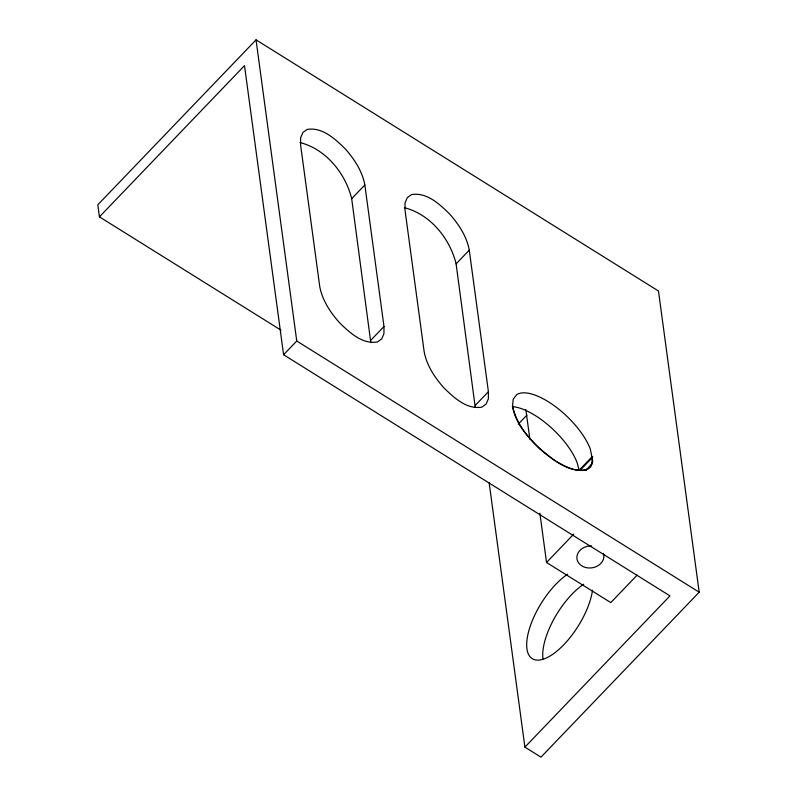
<?xml version="1.0" encoding="UTF-8"?>
<svg xmlns="http://www.w3.org/2000/svg" width="797" height="797" viewBox="0 0 797 797"><rect width="100%" height="100%" fill="white"/><g stroke="black" fill="none" stroke-linecap="round" stroke-linejoin="round"><path stroke-width="1.2" d="M370.804 342.62L351.686 198.692C345.549 173.387 325.824 149.009 299.961 142.533M383.985 326.531L383.945 333.634L381.713 338.904L377.459 341.953C362.177 344.563 349.395 332.359 339.323 322.536C330.227 312.185 322.237 300.2 319.727 286.422L300.589 144.875L300.628 137.761L302.86 132.501L307.124 129.443C322.396 126.833 335.178 139.047 345.26 148.86C354.346 159.221 362.336 171.196 364.847 184.974L383.985 326.531L370.824 340.249M475.231 407.177L456.103 263.867C449.966 238.552 430.241 214.174 404.378 207.698M488.402 391.696L488.362 398.809L486.13 404.069L481.876 407.118C466.594 409.728 453.812 397.524 443.74 387.701C434.644 377.35 426.654 365.365 424.143 351.587L405.006 210.039L405.045 202.926L407.277 197.666L411.541 194.607C426.813 191.997 439.595 204.211 449.677 214.024C458.763 224.385 466.753 236.36 469.264 250.138L488.402 391.696L475.241 405.414M512.541 405.842L513.198 399.217L516.536 394.794A51.636 21.081 43.8 0 1 555.001 406.281A51.636 21.081 43.8 0 1 590.338 449.119L592.749 461.324L590.716 466.942L586.084 470.16C568.062 472.631 552.57 459.451 539.579 448.741C527.783 436.806 514.902 423.117 512.541 405.842C517.492 429.374 536.281 447.247 555.17 460.686M556.505 461.553C565.95 466.733 577.556 473.538 588.395 468.556L591.733 464.133L592.4 457.508L580.057 470.379M489.139 482.603L524.904 747.128L540.964 757.15L699.188 592.191L658.471 291.005L256.036 39.85L97.812 204.809L99.436 216.864L281.012 330.177M99.436 216.864L244.5 65.623L283.593 354.755L669.968 595.887L524.904 747.128M351.686 198.692L364.847 184.974M283.593 354.755L296.753 341.026L256.036 39.85M456.103 263.867L469.264 250.138M518.319 424.094L526.877 415.177M585.974 470.14L591.733 464.133M637.122 575.145L610.791 602.592L546.533 562.493L573.71 534.159M592.819 456.86L592.31 456.542L579.14 470.26L577.177 462.848A51.636 21.081 43.8 0 0 512.292 406.609M296.753 341.026L699.188 592.191M525.861 409.618L529.866 439.207M539.868 513.178L546.533 562.493M542.986 658.83A52.084 21.718 -58 0 1 583.673 584.241M592.53 590.248A52.084 21.718 -58 0 1 553.546 653.729A52.084 21.718 -58 0 1 527.425 636.923A52.084 21.718 -58 0 1 567.603 574.219M603.379 553.377A13.539 10.999 -7.7 0 1 592.49 567.743A13.539 10.999 -7.7 0 1 576.889 558.01A13.539 10.999 -7.7 0 1 591.404 545.895"/></g></svg>
